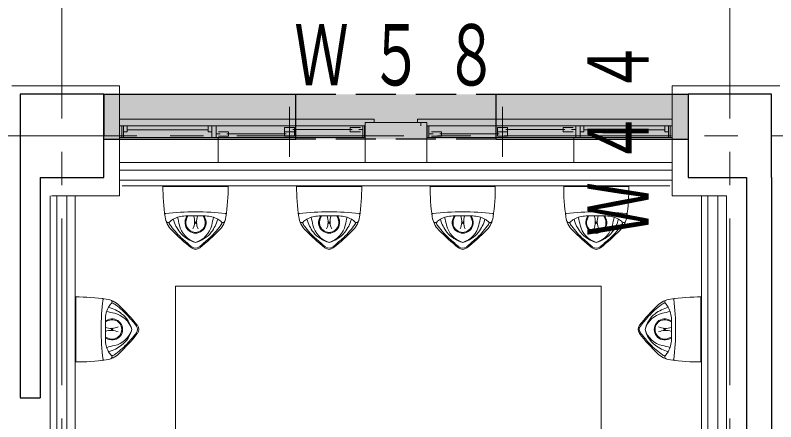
# Model space of a CAD drawing. Units: millimetres at full size, sheet at 1:200; details may follow other scales. Extents: x -55340 to 55340, y -38040 to 38040.
# Drawn here: x 1812 to 6367, y 30507 to 32945 of the extents above; entities that cross this region are included whole.
import ezdxf

# ---------------------------------------------------------------- set-up
doc = ezdxf.new("R2010")
doc.units = ezdxf.units.MM
doc.header["$LTSCALE"] = 200
doc.linetypes.add('CHAIN1', pattern=[8, 5, -1, 1, -1])
doc.linetypes.add('DASHED1', pattern=[1.8, 1.2, -0.6])
for name, color, linetype, lineweight in [('0-0_補助線', 4, 'Continuous', 9), ('0-1_通り芯', 3, 'Continuous', 18), ('0-5_建具(ｻｯｼ)', 3, 'Continuous', 18), ('2-0_補助線', 2, 'Continuous', 25), ('2-2_躯体', 2, 'Continuous', 25)]:
    doc.layers.add(name, color=color, linetype=linetype, lineweight=lineweight)
doc.layers.add('2-3_外壁', color=2, linetype='Continuous')
doc.layers.add('3-D_予備', color=91, linetype='Continuous')
doc.styles.add('ＭＳ ゴシック', font='')
doc.styles.get('ＭＳ ゴシック').set_extended_font_data('MS Gothic')

msp = doc.modelspace()

# ---------------------------------------------------------------- linework, layer by layer
at = {"layer": '0-0_補助線', "color": 3, "lineweight": 18}
for p, q in [((1791.9, 32520.9), (2436.9, 32520.9)), ((2436.9, 32520.9), (2436.9, 31860.9)), ((5746.9, 32520.9), (6391.9, 32520.9)), ((5746.9, 31860.9), (5746.9, 32520.9)), ((3454.4, 32395.9), (3454.4, 32095.9)), ((4729.4, 32395.9), (4729.4, 32095.9)), ((3961.9, 32320.9), (2436.9, 32320.9)), ((3961.9, 32300.9), (3961.9, 32320.9)), ((4221.9, 32320.9), (5746.9, 32320.9)), ((4221.9, 32300.9), (4221.9, 32320.9)), ((2436.9, 32280.9), (2481.9, 32280.9)), ((2449.9, 32280.9), (2449.9, 32210.9)), ((2459.9, 32280.9), (2459.9, 32210.9)), ((2481.9, 32280.9), (2481.9, 32245.9)), ((2481.9, 32257.9), (2966.9, 32257.9)), ((2966.9, 32280.9), (3036.9, 32280.9)), ((2988.9, 32280.9), (2988.9, 32210.9)), ((3014.9, 32280.9), (3014.9, 32210.9)), ((3424.4, 32272.4), (3424.4, 32219.4)), ((3474.4, 32259.1), (3828.9, 32259.1)), ((3818.8, 32272.4), (3878.9, 32272.4)), ((3868.9, 32259.1), (3893.9, 32259.1)), ((3871.9, 32280.9), (3906.9, 32280.9)), ((3893.9, 32280.9), (3893.9, 32210.9)), ((3903.8, 32280.9), (3903.8, 32210.9)), ((4311.9, 32280.9), (4276.9, 32280.9)), ((4279.9, 32280.9), (4279.9, 32210.9)), ((4289.9, 32280.9), (4289.9, 32210.9)), ((4699.4, 32272.4), (4759.4, 32272.4)), ((4699.4, 32272.4), (4699.4, 32219.4)), ((4749.4, 32259.1), (5103.9, 32259.1)), ((4759.4, 32272.4), (4759.4, 32219.4)), ((5093.9, 32272.4), (5153.9, 32272.4)), ((5093.9, 32272.4), (5093.9, 32245.9)), ((5168.9, 32259.1), (5143.9, 32259.1)), ((5216.9, 32280.9), (5146.9, 32280.9)), ((5168.9, 32280.9), (5168.9, 32210.9)), ((5194.9, 32280.9), (5194.9, 32210.9)), ((5216.9, 32280.9), (5216.9, 32245.9)), ((5701.9, 32257.9), (5216.9, 32257.9)), ((5701.9, 32280.9), (5701.9, 32245.9)), ((5746.9, 32280.9), (5701.9, 32280.9)), ((5723.9, 32280.9), (5723.9, 32210.9)), ((5733.9, 32280.9), (5733.9, 32210.9)), ((2436.9, 32210.9), (2481.9, 32210.9)), ((2481.9, 32245.9), (2459.9, 32245.9)), ((2966.9, 32210.9), (3036.9, 32210.9)), ((3014.9, 32232.6), (3039.9, 32232.6)), ((3026.9, 32210.9), (3026.9, 32062)), ((3029.9, 32219.4), (3089.9, 32219.4)), ((3079.9, 32232.6), (3434.4, 32232.6)), ((3424.4, 32245.9), (3484.4, 32245.9)), ((3424.4, 32219.4), (3484.4, 32219.4)), ((3871.9, 32210.9), (3906.9, 32210.9)), ((4311.9, 32210.9), (4276.9, 32210.9)), ((4314.9, 32232.6), (4289.9, 32232.6)), ((4304.9, 32245.9), (4364.9, 32245.9)), ((4304.9, 32219.4), (4364.9, 32219.4)), ((4354.9, 32232.6), (4709.4, 32232.6)), ((4364.9, 32245.9), (4364.9, 32219.4)), ((4699.4, 32245.9), (4759.4, 32245.9)), ((4699.4, 32219.4), (4759.4, 32219.4)), ((5093.9, 32245.9), (5153.9, 32245.9)), ((5216.9, 32210.9), (5146.9, 32210.9)), ((5156.9, 32210.9), (5156.9, 32062)), ((5216.9, 32245.9), (5194.9, 32245.9)), ((5701.9, 32245.9), (5723.9, 32245.9)), ((5746.9, 32210.9), (5701.9, 32210.9)), ((2436.9, 32062), (3026.9, 32062)), ((5746.9, 32062), (5156.9, 32062)), ((2021.9, 31860.9), (2021.9, 30280.9)), ((2436.9, 31860.9), (2028.3, 31860.9))]:
    msp.add_line(p, q, dxfattribs=at)
at = {"layer": '0-0_補助線'}
for p, q in [((2481.9, 32280.9), (2966.9, 32280.9)), ((3036.9, 32280.9), (3871.9, 32280.9)), ((5146.9, 32280.9), (4311.9, 32280.9)), ((5701.9, 32280.9), (5216.9, 32280.9)), ((2481.9, 32210.9), (2966.9, 32210.9)), ((3036.9, 32210.9), (3871.9, 32210.9)), ((5146.9, 32210.9), (4311.9, 32210.9)), ((5701.9, 32210.9), (5216.9, 32210.9)), ((3906.9, 32062), (3026.9, 32062)), ((5156.9, 32062), (4276.9, 32062)), ((2436.9, 32016.5), (5746.9, 32016.5)), ((2436.9, 31956.6), (5746.9, 31956.6)), ((5731.9, 31920.9), (2451.9, 31920.9)), ((3086.9, 31916.9), (2696.9, 31916.9)), ((3886.9, 31916.9), (3496.8, 31916.9)), ((4686.9, 31916.9), (4296.9, 31916.9)), ((5486.9, 31916.9), (5096.9, 31916.9)), ((2171.9, 28060.9), (2171.9, 31860.9)), ((5921.9, 31860.9), (5921.9, 29660.9)), ((2951.9, 31740.9), (2832.2, 31740.9)), ((2840.4, 31740.9), (2833.9, 31725.5)), ((2846, 31740.9), (2838.7, 31724)), ((2884.8, 31708), (2898.9, 31693.8)), ((2898.9, 31708), (2884.8, 31693.8)), ((2937.7, 31740.9), (2945.1, 31724)), ((2943.3, 31740.9), (2949.9, 31725.5)), ((3751.9, 31740.9), (3632.2, 31740.9)), ((3640.4, 31740.9), (3633.9, 31725.5)), ((3646, 31740.9), (3638.7, 31724)), ((3698.9, 31708), (3684.8, 31693.8)), ((3684.8, 31708), (3698.9, 31693.8)), ((3737.7, 31740.9), (3745.1, 31724)), ((3743.3, 31740.9), (3749.9, 31725.5)), ((4551.9, 31740.9), (4432.2, 31740.9)), ((4440.4, 31740.9), (4433.9, 31725.5)), ((4446, 31740.9), (4438.7, 31724)), ((4498.9, 31708), (4484.8, 31693.8)), ((4484.8, 31708), (4498.9, 31693.8)), ((4537.7, 31740.9), (4545.1, 31724)), ((4543.3, 31740.9), (4549.9, 31725.5)), ((5351.9, 31740.9), (5232.2, 31740.9)), ((5240.4, 31740.9), (5233.9, 31725.5)), ((5246, 31740.9), (5238.7, 31724)), ((5298.9, 31708), (5284.8, 31693.8)), ((5284.8, 31708), (5298.9, 31693.8)), ((5337.7, 31740.9), (5345.1, 31724)), ((5343.3, 31740.9), (5349.9, 31725.5)), ((2771.9, 31320.9), (5321.9, 31320.9)), ((2771.9, 28060.9), (2771.9, 31320.9)), ((5321.9, 29660.9), (5321.9, 31320.9)), ((2175.9, 31255.9), (2175.9, 30865.9)), ((5917.9, 31255.9), (5917.9, 30865.9)), ((2351.9, 31120.9), (2351.9, 31001.2)), ((2351.9, 31112.4), (2367.2, 31118.9)), ((2351.9, 31106.8), (2368.8, 31114.1)), ((5741.9, 31106.8), (5725, 31114.1)), ((5741.9, 31112.4), (5726.5, 31118.9)), ((5741.9, 31120.9), (5741.9, 31001.2)), ((2384.8, 31053.8), (2398.9, 31068)), ((2384.8, 31068), (2398.9, 31053.8)), ((5708.9, 31068), (5694.8, 31053.8)), ((5708.9, 31053.8), (5694.8, 31068)), ((2351.9, 31015), (2368.8, 31007.7)), ((2351.9, 31009.4), (2367.2, 31002.9)), ((5741.9, 31015), (5725, 31007.7)), ((5741.9, 31009.4), (5726.5, 31002.9))]:
    msp.add_line(p, q, dxfattribs=at)
at = {"layer": '0-0_補助線', "color": 3, "lineweight": 18}
msp.add_lwpolyline([(3906.9, 32300.9), (4276.9, 32300.9), (4276.9, 32062), (3906.9, 32062)], close=True, dxfattribs=at)
for points in [[(2966.9, 32280.9), (2966.9, 32245.9), (2988.9, 32245.9)], [(3424.4, 32272.4), (3484.4, 32272.4), (3484.4, 32219.4)], [(3818.8, 32272.4), (3818.8, 32245.9), (3878.9, 32245.9)], [(3029.9, 32245.9), (3089.9, 32245.9), (3089.9, 32219.4)], [(5746.9, 31860.9), (6071.9, 31860.9), (6071.9, 25580.9), (5721.9, 25580.9), (5721.9, 25370.9)]]:
    msp.add_lwpolyline(points, dxfattribs=at)
at = {"layer": '0-0_補助線'}
for centre, radius, start, end in [((3946.8, 31913.7), 1250, 179.6711, 188.2143), ((1836.9, 31913.7), 1250, 351.7857, 0.3289), ((4746.9, 31913.7), 1250, 179.6711, 188.2143), ((2636.9, 31913.7), 1250, 351.7857, 0.3289), ((5546.8, 31913.7), 1250, 179.6711, 188.2143), ((3436.9, 31913.7), 1250, 351.7857, 0.3289), ((6346.9, 31913.7), 1250, 179.6711, 188.2143), ((4236.9, 31913.7), 1250, 351.7857, 0.3289), ((2710.5, 31758.9), 4, 187.1356, 276.894), ((2712.6, 31750.1), 5, 96.7781, 187.5605), ((2891.9, 30265.9), 1500, 83.0738, 96.9262), ((3071.1, 31750.1), 5, 352.45, 83.1081), ((3073.2, 31758.9), 4, 263.0633, 352.8625), ((3510.5, 31758.9), 4, 187.1356, 276.894), ((3512.6, 31750.1), 5, 96.7781, 187.5605), ((3691.9, 30265.9), 1500, 83.0738, 96.9262), ((3871.1, 31750.1), 5, 352.45, 83.1081), ((3873.2, 31758.9), 4, 263.0633, 352.8625), ((4310.5, 31758.9), 4, 187.1356, 276.894), ((4312.6, 31750.1), 5, 96.7781, 187.5605), ((4491.9, 30265.9), 1500, 83.0738, 96.9262), ((4671.1, 31750.1), 5, 352.45, 83.1081), ((4673.2, 31758.9), 4, 263.0633, 352.8625), ((5110.5, 31758.9), 4, 187.1356, 276.894), ((5112.6, 31750.1), 5, 96.7781, 187.5605), ((5291.9, 30265.9), 1500, 83.0738, 96.9262), ((5471.1, 31750.1), 5, 352.45, 83.1081), ((5473.2, 31758.9), 4, 263.0633, 352.8625), ((2848.2, 31755.1), 140, 188.2143, 223.9471), ((2727.4, 31712.9), 12, 199.2765, 315.5705), ((2807.4, 31634.5), 100, 119.327, 135.5688), ((2831.9, 31590.9), 150, 90, 119.3263), ((2971.3, 31778.7), 220, 194.9687, 217.9221), ((1818.7, 31471.1), 1000, 12.453, 15.1825), ((2891.9, 31700.9), 63, 156.9967, 23.0028), ((2891.9, 31700.9), 58, 156.52, 23.4803), ((2783.8, 31706.5), 102.3, 335.158, 19.6494), ((3000, 31706.5), 102.3, 160.3496, 204.843), ((2951.9, 31590.9), 150, 60.6747, 90), ((2812.4, 31778.7), 220, 322.0779, 345.0316), ((3965.1, 31471.1), 1000, 164.8175, 167.547), ((2976.3, 31634.5), 100, 44.432, 60.675), ((2935.5, 31755.1), 140, 316.0534, 351.7856), ((3056.3, 31712.9), 12, 224.4328, 340.7361), ((3648.2, 31755.1), 140, 188.2143, 223.9471), ((3527.4, 31712.9), 12, 199.2765, 315.5705), ((3607.4, 31634.5), 100, 119.327, 135.5688), ((3631.9, 31590.9), 150, 90, 119.3263), ((3771.3, 31778.7), 220, 194.9687, 217.9221), ((2618.7, 31471.1), 1000, 12.453, 15.1825), ((3691.9, 31700.9), 63, 156.9967, 23.0028), ((3691.9, 31700.9), 58, 156.52, 23.4803), ((3583.8, 31706.5), 102.3, 335.158, 19.6494), ((3800, 31706.5), 102.3, 160.3496, 204.843), ((3751.9, 31590.9), 150, 60.6747, 90), ((3612.4, 31778.7), 220, 322.0779, 345.0316), ((4765, 31471.1), 1000, 164.8175, 167.547), ((3776.4, 31634.5), 100, 44.432, 60.675), ((3735.5, 31755.1), 140, 316.0534, 351.7856), ((3856.3, 31712.9), 12, 224.4328, 340.7361), ((4448.2, 31755.1), 140, 188.2143, 223.9471), ((4327.4, 31712.9), 12, 199.2765, 315.5705), ((4407.4, 31634.5), 100, 119.327, 135.5688), ((4431.9, 31590.9), 150, 90, 119.3263), ((4571.3, 31778.7), 220, 194.9687, 217.9221), ((3418.7, 31471.1), 1000, 12.453, 15.1825), ((4491.9, 31700.9), 63, 156.9967, 23.0028), ((4491.9, 31700.9), 58, 156.52, 23.4803), ((4383.8, 31706.5), 102.3, 335.158, 19.6494), ((4599.9, 31706.5), 102.3, 160.3496, 204.843), ((4551.9, 31590.9), 150, 60.6747, 90), ((4412.4, 31778.7), 220, 322.0779, 345.0316), ((5565, 31471.1), 1000, 164.8175, 167.547), ((4576.4, 31634.5), 100, 44.432, 60.675), ((4535.5, 31755.1), 140, 316.0534, 351.7856), ((4656.3, 31712.9), 12, 224.4328, 340.7361), ((5248.2, 31755.1), 140, 188.2143, 223.9471), ((5127.4, 31712.9), 12, 199.2765, 315.5705), ((5207.4, 31634.5), 100, 119.327, 135.5688), ((5231.9, 31590.9), 150, 90, 119.3263), ((5371.3, 31778.7), 220, 194.9687, 217.9221), ((4218.7, 31471.1), 1000, 12.453, 15.1825), ((5291.9, 31700.9), 63, 156.9967, 23.0028), ((5291.9, 31700.9), 58, 156.52, 23.4803), ((5183.8, 31706.5), 102.3, 335.158, 19.6494), ((5400, 31706.5), 102.3, 160.3496, 204.843), ((5351.9, 31590.9), 150, 60.6747, 90), ((5212.4, 31778.7), 220, 322.0779, 345.0316), ((6365, 31471.1), 1000, 164.8175, 167.547), ((5376.4, 31634.5), 100, 44.432, 60.675), ((5335.5, 31755.1), 140, 316.0534, 351.7856), ((5456.3, 31712.9), 12, 224.4328, 340.7361), ((2848.2, 31755.1), 128, 204.6385, 216.3603), ((3147.8, 31975.7), 500, 216.3591, 228.0108), ((3611.4, 32490.8), 1200, 223.9466, 231.6615), ((2931.9, 31716.9), 140, 192.4529, 253.3986), ((2851.9, 31716.9), 140, 286.6015, 347.5472), ((2172.3, 32490.8), 1200, 308.3386, 316.0536), ((2635.9, 31975.7), 500, 311.9895, 323.6414), ((2935.5, 31755.1), 128, 323.641, 335.3617), ((3648.2, 31755.1), 128, 204.6385, 216.3603), ((3947.8, 31975.7), 500, 216.3591, 228.0108), ((4411.4, 32490.8), 1200, 223.9466, 231.6615), ((3731.9, 31716.9), 140, 192.4529, 253.3986), ((3651.9, 31716.9), 140, 286.6015, 347.5472), ((2972.3, 32490.8), 1200, 308.3386, 316.0536), ((3435.9, 31975.7), 500, 311.9895, 323.6414), ((3735.5, 31755.1), 128, 323.641, 335.3617), ((4448.2, 31755.1), 128, 204.6385, 216.3603), ((4747.8, 31975.7), 500, 216.3591, 228.0108), ((5211.4, 32490.8), 1200, 223.9466, 231.6615), ((4531.9, 31716.9), 140, 192.4529, 253.3986), ((4451.9, 31716.9), 140, 286.6015, 347.5472), ((3772.3, 32490.8), 1200, 308.3386, 316.0536), ((4235.9, 31975.7), 500, 311.9895, 323.6414), ((4535.5, 31755.1), 128, 323.641, 335.3617), ((5248.2, 31755.1), 128, 204.6385, 216.3603), ((5547.8, 31975.7), 500, 216.3591, 228.0108), ((6011.4, 32490.8), 1200, 223.9466, 231.6615), ((5331.9, 31716.9), 140, 192.4529, 253.3986), ((5251.9, 31716.9), 140, 286.6015, 347.5472), ((4572.3, 32490.8), 1200, 308.3386, 316.0536), ((5035.9, 31975.7), 500, 311.9895, 323.6414), ((5335.5, 31755.1), 128, 323.641, 335.3617), ((2931.9, 31748), 170, 217.922, 256.3911), ((2851.9, 31748), 170, 283.609, 322.0782), ((3731.9, 31748), 170, 217.922, 256.3911), ((3651.9, 31748), 170, 283.609, 322.0782), ((4531.9, 31748), 170, 217.922, 256.3911), ((4451.9, 31748), 170, 283.609, 322.0782), ((5331.9, 31748), 170, 217.922, 256.3911), ((5251.9, 31748), 170, 283.609, 322.0782), ((3611.4, 32490.8), 1193, 228.011, 231.6615), ((2172.3, 32490.8), 1193, 308.3386, 311.9892), ((4411.4, 32490.8), 1193, 228.011, 231.6615), ((2972.3, 32490.8), 1193, 308.3386, 311.9892), ((5211.4, 32490.8), 1193, 228.011, 231.6615), ((3772.3, 32490.8), 1193, 308.3386, 311.9892), ((6011.4, 32490.8), 1193, 228.011, 231.6615), ((4572.3, 32490.8), 1193, 308.3386, 311.9892), ((2891.9, 31580.9), 40, 231.6614, 308.3397), ((2891.9, 31580.9), 33, 231.6618, 308.3396), ((3691.9, 31580.9), 40, 231.6614, 308.3397), ((3691.9, 31580.9), 33, 231.6618, 308.3396), ((4491.9, 31580.9), 40, 231.6614, 308.3397), ((4491.9, 31580.9), 33, 231.6618, 308.3396), ((5291.9, 31580.9), 40, 231.6614, 308.3397), ((5291.9, 31580.9), 33, 231.6618, 308.3396), ((2179, 30005.9), 1250, 81.7857, 90.3289), ((5914.7, 30005.9), 1250, 89.6711, 98.2143), ((3826.9, 31060.9), 1500, 173.0738, 186.9263), ((2333.8, 31242.3), 4, 353.0633, 82.8625), ((2342.6, 31240.1), 5, 82.45, 173.1081), ((2337.6, 31104.5), 140, 46.0534, 81.7856), ((2458.3, 31145.4), 100, 134.432, 150.675), ((2379.9, 31225.4), 12, 314.4328, 70.7361), ((2337.6, 31104.5), 128, 53.641, 65.3617), ((2117.1, 30804.9), 500, 41.9895, 53.6414), ((1602, 30341.3), 1200, 38.3386, 46.0536), ((6491.7, 30341.3), 1200, 133.9464, 141.6614), ((5976.6, 30804.9), 500, 126.3586, 138.0105), ((5756.1, 31104.5), 140, 98.2144, 133.9466), ((5756.1, 31104.5), 128, 114.6383, 126.359), ((5713.9, 31225.4), 12, 109.2639, 225.5672), ((5635.5, 31145.4), 100, 29.325, 45.568), ((5751.1, 31240.1), 5, 6.8919, 97.55), ((5759.9, 31242.3), 4, 97.1375, 186.9367), ((4266.9, 31060.9), 1500, 353.0738, 6.9262), ((2501.9, 31120.9), 150, 150.6747, 180), ((2621.7, 32134.1), 1000, 254.8175, 257.547), ((2314.1, 30981.4), 220, 52.0779, 75.0316), ((2375.8, 31020.9), 140, 16.6015, 77.5472), ((5717.9, 31020.9), 140, 102.4528, 163.3985), ((5779.7, 30981.4), 220, 104.9684, 127.9221), ((5472.1, 32134.1), 1000, 282.453, 285.1825), ((5591.9, 31120.9), 150, 0, 29.3253), ((2391.9, 31060.9), 63, 246.9967, 113.0028), ((2391.9, 31060.9), 58, 246.52, 113.4803), ((2344.8, 31020.9), 170, 13.609, 52.0782), ((1602, 30341.3), 1193, 38.3386, 41.9892), ((6491.7, 30341.3), 1193, 138.0108, 141.6614), ((5748.9, 31020.9), 170, 127.9218, 166.391), ((5701.9, 31060.9), 63, 66.9972, 293.0033), ((5701.9, 31060.9), 58, 66.5197, 293.4799), ((2386.2, 31169), 102.3, 250.3496, 294.843), ((2511.9, 31060.9), 33, 321.6618, 38.3396), ((2511.9, 31060.9), 40, 321.6614, 38.3397), ((5581.9, 31060.9), 40, 141.6603, 218.3386), ((5581.9, 31060.9), 33, 141.6604, 218.3382), ((5707.5, 31169), 102.3, 245.157, 289.6504), ((2386.2, 30952.8), 102.3, 65.158, 109.6494), ((2375.8, 31100.9), 140, 282.4529, 343.3986), ((1602, 31780.4), 1200, 313.9466, 321.6615), ((2344.8, 31100.9), 170, 307.922, 346.3911), ((1602, 31780.4), 1193, 318.011, 321.6615), ((6491.7, 31780.4), 1200, 218.3385, 226.0534), ((6491.7, 31780.4), 1193, 218.3385, 221.989), ((5717.9, 31100.9), 140, 196.6014, 257.5471), ((5748.9, 31100.9), 170, 193.6089, 232.078), ((5707.5, 30952.8), 102.3, 70.3506, 114.842), ((2501.9, 31000.9), 150, 180, 209.3262), ((2117.1, 31316.8), 500, 306.3591, 318.0108), ((5976.6, 31316.8), 500, 221.9892, 233.6409), ((5591.9, 31000.9), 150, 330.6737, 0), ((2621.7, 29987.7), 1000, 102.453, 105.1825), ((2314.1, 31140.3), 220, 284.9687, 307.9221), ((5779.7, 31140.3), 220, 232.0779, 255.0313), ((5472.1, 29987.7), 1000, 74.8175, 77.547), ((2337.6, 31017.3), 140, 278.2143, 313.9471), ((2458.3, 30976.4), 100, 209.327, 225.5688), ((2379.9, 30896.4), 12, 289.2765, 45.5705), ((2337.6, 31017.3), 128, 294.6385, 306.3603), ((5756.1, 31017.3), 140, 226.0529, 261.7857), ((5756.1, 31017.3), 128, 233.6397, 245.3615), ((5713.9, 30896.4), 12, 134.4295, 250.7235), ((5635.5, 30976.4), 100, 314.4312, 330.673), ((2179, 32115.9), 1250, 269.6711, 278.2143), ((2333.8, 30879.5), 4, 277.1357, 6.894), ((2342.6, 30881.7), 5, 186.7781, 277.5605), ((5914.7, 32115.9), 1250, 261.7857, 270.3289), ((5751.1, 30881.7), 5, 262.4395, 353.2219), ((5759.9, 30879.5), 4, 173.106, 262.8643)]:
    msp.add_arc(centre, radius, start, end, dxfattribs=at)
at = {"layer": '0-1_通り芯', "color": 4, "linetype": 'CHAIN1', "lineweight": 9}
for p, q in [((2091.9, 34926.2), (2091.9, 24920.9)), ((6091.9, 34926.2), (6091.9, 24920.9)), ((40940.1, 32220.9), (-47566.2, 32220.9))]:
    msp.add_line(p, q, dxfattribs=at)
at = {"layer": '0-5_建具(ｻｯｼ)', "color": 4, "lineweight": 9}
for p, q in [((4241.9, 32300.9), (4241.9, 32280.9)), ((2060.3, 28060.9), (2060.3, 31860.9)), ((2120.4, 28060.9), (2120.4, 31860.9)), ((5960.3, 29660.9), (5960.3, 31860.9)), ((6020.3, 29660.9), (6020.3, 31860.9))]:
    msp.add_line(p, q, dxfattribs=at)
at = {"layer": '2-0_補助線'}
for p, q in [((2341.9, 32470.9), (2341.9, 32220.9)), ((2341.9, 32470.9), (3491.9, 32470.9)), ((3491.9, 32200.9), (3491.9, 32470.9)), ((4691.9, 32470.9), (5841.9, 32470.9)), ((4691.9, 32200.9), (4691.9, 32470.9)), ((5841.9, 32470.9), (5841.9, 32200.9)), ((2341.9, 32200.9), (3491.9, 32200.9)), ((4691.9, 32200.9), (5841.9, 32200.9))]:
    msp.add_line(p, q, dxfattribs=at)
at = {"layer": '2-0_補助線', "linetype": 'DASHED1'}
for p, q in [((3491.9, 32470.9), (4691.9, 32470.9)), ((4691.9, 32200.9), (3491.9, 32200.9))]:
    msp.add_line(p, q, dxfattribs=at)
at = {"layer": '2-2_躯体'}
for p, q in [((1841.9, 32470.9), (1841.9, 31970.9)), ((2341.9, 32470.9), (1841.9, 32470.9)), ((5841.9, 32470.9), (5841.9, 31970.9)), ((6341.9, 32470.9), (5841.9, 32470.9)), ((6341.9, 31970.9), (6341.9, 32470.9)), ((1961.9, 31970.9), (1961.9, 30650.9)), ((5841.9, 31970.9), (6191.9, 31970.9)), ((6191.9, 31970.9), (6191.9, 25470.9)), ((6341.9, 31970.9), (6341.9, 25470.9))]:
    msp.add_line(p, q, dxfattribs=at)
for points in [[(1961.9, 31970.9), (2341.9, 31970.9), (2341.9, 32470.9)], [(1841.9, 31970.9), (1841.9, 30650.9), (1961.9, 30650.9)]]:
    msp.add_lwpolyline(points, dxfattribs=at)
at = {"layer": '3-D_予備'}
msp.add_solid([(2341.9, 32470.9), (2341.9, 32200.9), (5841.9, 32470.9), (5841.9, 32200.9)], dxfattribs=at)

# ---------------------------------------------------------------- texts
at = {"layer": '2-0_補助線', "insert": (3483.7, 32517.6), "char_height": 366.6, "attachment_point": 7, "style": 'ＭＳ ゴシック'}
msp.add_mtext('\\T1.38;\\W0.65;Ｗ５８', dxfattribs=at)
at = {"layer": '2-3_外壁', "insert": (5605.4, 31619.2), "char_height": 366.6, "attachment_point": 7, "rotation": 90, "style": 'ＭＳ ゴシック'}
msp.add_mtext('\\T1.31;\\W0.65;Ｗ４４', dxfattribs=at)

doc.saveas('drawing.dxf')
